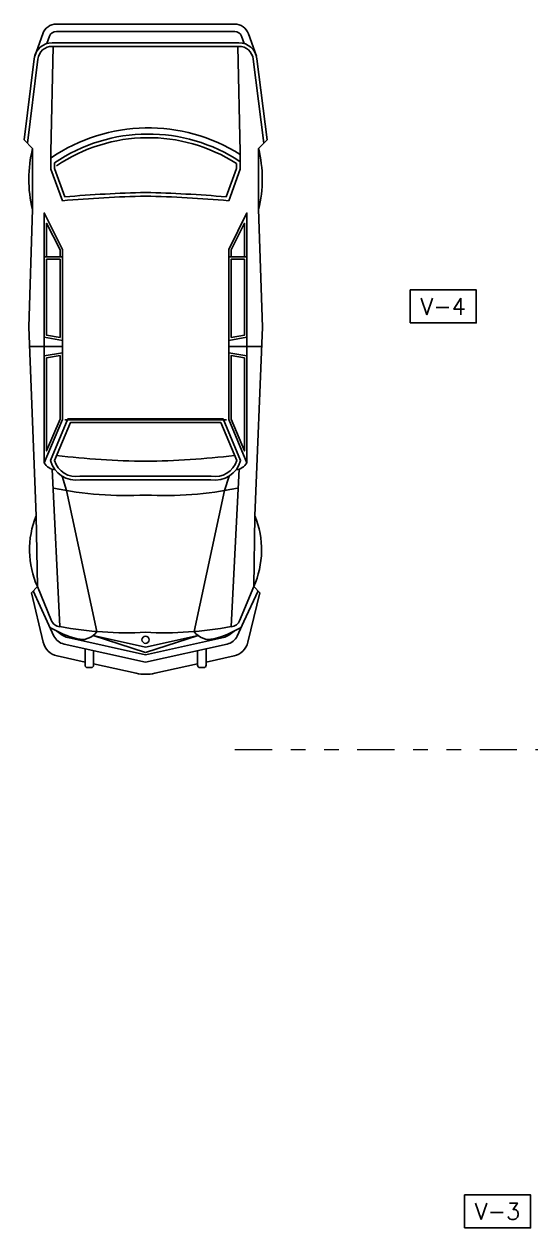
# Model space of a CAD drawing. Header units: millimetres. Extents: x 2056 to 4470, y 1400 to 3101.
# Drawn here: x 2088.54 to 2092, y 1519.56 to 1527.76 of the extents above; entities that cross this region are included whole.
import ezdxf
from ezdxf.enums import TextEntityAlignment as Align

# ---------------------------------------------------------------- set-up
doc = ezdxf.new("R2010")
doc.units = ezdxf.units.MM
doc.linetypes.add('DIVIDE', pattern=[31.75, 12.7, -6.35, 0, -6.35, 0, -6.35])
doc.linetypes.add('HIDDEN', pattern=[9.525, 6.35, -3.175])
for name, color, linetype in [('A-ANNO-DIMS-GRID', 195, 'Continuous'), ('A-ANNO-GLAZ', 124, 'Continuous'), ('A-GRID-COLS', 75, 'DIVIDE'), ('A-PLAN-2', 4, 'Continuous')]:
    doc.layers.add(name, color=color, linetype=linetype)
doc.styles.add('NUEVO', font='SIMPLEX')

# ---------------------------------------------------------------- blocks, each defined once
blk = doc.blocks.new('EJES 1 PISO')
at = {"layer": 'A-GRID-COLS', "lineweight": 9, "ltscale": 0.02}
blk.add_lwpolyline([(-3.765, 8.581), (21.4328, 8.581)], dxfattribs=at)
blk = doc.blocks.new('V')
blk.add_lwpolyline([(-0.003, -0.003), (-0.003, 0), (0.003, 0), (0.003, -0.003)], close=True)
at = {"style": 'NUEVO', "flags": 4}
blk.add_attdef('VEN', text='', height=0.0015, dxfattribs=at).set_placement((0, -0.0015), align=Align.MIDDLE)
blk = doc.blocks.new('KXCARRO1', base_point=(6.3555, 3.2989))
for p, q in [((2.7969, 4.1275), (2.8555, 4.0689)), ((4.2055, 4.0902), (4.2055, 3.8658)), ((5.8417, 4.0365), (5.8827, 4.0775)), ((6.0799, 3.9694), (5.8712, 4.0661)), ((2.8771, 3.945), (2.1589, 3.9288)), ((2.8771, 3.945), (2.945, 3.945)), ((2.995, 3.945), (2.945, 3.945)), ((3.2112, 3.8658), (2.995, 3.945)), ((4.1419, 3.99), (4.2692, 3.99)), ((2.9906, 3.9202), (2.9585, 3.9202)), ((3.1848, 3.849), (2.9906, 3.9202)), ((4.1641, 3.8658), (4.2469, 3.8658)), ((6.1144, 3.8825), (5.0409, 3.9366)), ((5.0889, 3.8682), (5.187, 3.8375)), ((5.187, 3.8375), (6.1479, 3.6303)), ((6.2002, 3.7184), (6.2127, 3.7211)), ((6.3936, 3.7117), (6.3936, 3.7117)), ((6.1752, 3.6566), (6.2537, 3.2989)), ((6.1752, 3.6566), (6.2908, 3.2989)), ((6.1752, 2.9412), (6.2908, 3.2989)), ((6.1752, 2.9412), (6.2537, 3.2989)), ((5.187, 2.7603), (6.1479, 2.9675)), ((6.2002, 2.8794), (6.2127, 2.8767)), ((6.3936, 2.8861), (6.3936, 2.8861)), ((3.1848, 2.7488), (2.9906, 2.6776)), ((3.2112, 2.732), (2.995, 2.6528)), ((4.1641, 2.732), (4.2469, 2.732)), ((4.2055, 2.5076), (4.2055, 2.732)), ((6.1144, 2.7153), (5.0409, 2.6612)), ((5.0889, 2.7296), (5.187, 2.7603)), ((2.8771, 2.6528), (2.1589, 2.669)), ((2.8771, 2.6528), (2.945, 2.6528)), ((2.995, 2.6528), (2.945, 2.6528)), ((2.9906, 2.6776), (2.953, 2.6776)), ((6.0799, 2.6284), (5.8712, 2.5317)), ((4.1419, 2.6078), (4.2692, 2.6078)), ((5.8417, 2.5613), (5.8827, 2.5203)), ((2.7969, 2.4703), (2.8555, 2.5289))]:
    blk.add_line(p, q)
for points in [[(2.7969, 4.1275), (2.2429, 4.0582, 0.378242), (2.134, 3.9349), (2.134, 3.2989)], [(2.8192, 4.1052), (2.246, 4.0336, 0.378242), (2.1589, 3.9349), (2.1589, 3.2989)], [(2.2268, 4.0551), (2.0733, 4.0005, 0.317335), (2.0071, 3.9069), (2.0071, 3.2989)], [(5.8417, 4.0365), (6.0753, 3.9395, -0.063595)], [(5.8827, 4.0775), (6.2212, 3.9965, -0.287482), (6.3137, 3.9023), (6.3555, 3.7117)], [(2.1395, 3.9713), (2.0899, 3.9537, 0.317335), (2.0569, 3.9069), (2.0569, 3.2989)], [(4.6988, 3.2989), (4.6988, 3.8282), (4.9812, 3.9468, -0.392296), (5.1131, 3.7441), (5.1131, 3.2989)], [(6.0799, 3.9694), (6.1781, 3.9239, -0.234393), (6.2334, 3.855), (6.3555, 3.2989)], [(4.7237, 3.2989), (4.7237, 3.8117), (4.9829, 3.9206, -0.381089), (5.0883, 3.7463), (5.0883, 3.2989)], [(6.1144, 3.8825, -0.059033), (6.1527, 3.2989)], [(6.1454, 3.9034), (6.1721, 3.867, -0.104238), (6.1889, 3.8296), (6.3054, 3.2989)], [(6.2776, 3.6537), (6.3771, 3.6537, 0.414214), (6.3936, 3.6703), (6.3936, 3.6952, 0.414214), (6.3771, 3.7117), (6.2649, 3.7117)], [(6.3682, 2.9441), (6.432, 3.2346, 0.108465), (6.432, 3.3632), (6.3682, 3.6537)], [(2.2268, 2.5427), (2.0733, 2.5973, -0.317335), (2.0071, 2.691), (2.0071, 3.2989)], [(2.1395, 2.6265), (2.0899, 2.6441, -0.317335), (2.0569, 2.691), (2.0569, 3.2989)], [(2.7969, 2.4703), (2.2429, 2.5396, -0.378242), (2.134, 2.6629), (2.134, 3.2989)], [(2.8192, 2.4926), (2.246, 2.5642, -0.378242), (2.1589, 2.6629), (2.1589, 3.2989)], [(4.6988, 3.2989), (4.6988, 2.7696), (4.9812, 2.651, 0.392296), (5.1131, 2.8537), (5.1131, 3.2989)], [(4.7237, 3.2989), (4.7237, 2.7861), (4.9829, 2.6772, 0.381089), (5.0883, 2.8515), (5.0883, 3.2989)], [(6.0799, 2.6284), (6.1781, 2.6739, 0.234393), (6.2334, 2.7428), (6.3555, 3.2989)], [(6.1144, 2.7153, 0.059033), (6.1527, 3.2989)], [(6.1454, 2.6944), (6.1721, 2.7309, 0.104238), (6.1889, 2.7682), (6.3054, 3.2989)], [(5.8827, 2.5203), (6.2212, 2.6013, 0.287482), (6.3137, 2.6955), (6.3555, 2.8861)], [(6.2776, 2.9441), (6.3771, 2.9441, -0.414214), (6.3936, 2.9275), (6.3936, 2.9026, -0.414214), (6.3771, 2.8861), (6.2649, 2.8861)], [(5.8417, 2.5613), (6.0753, 2.6583, 0.063595)]]:
    blk.add_lwpolyline(points, format="xyb")
for points in [[(2.8555, 4.0689), (3.2698, 4.0697), (4.0719, 4.0954), (5.3592, 4.0453), (5.8417, 4.0365)], [(3.5931, 3.99), (3.2941, 3.99), (3.5426, 3.8658), (3.5931, 3.8658)], [(3.5931, 3.9735), (3.3643, 3.9735), (3.5466, 3.8823), (3.5931, 3.8823)], [(4.7051, 3.2989), (4.7051, 3.8502)], [(4.7051, 3.2989), (4.7051, 2.7476)], [(3.5931, 2.6078), (3.2941, 2.6078), (3.5426, 2.732), (3.5931, 2.732)], [(3.5931, 2.6243), (3.3643, 2.6243), (3.5466, 2.7155), (3.5931, 2.7155)], [(2.8555, 2.5289), (3.2698, 2.5281), (4.0719, 2.5024), (5.3592, 2.5525), (5.8417, 2.5613)]]:
    blk.add_lwpolyline(points)
for points in [[(4.1641, 3.8658), (3.5931, 3.8658), (3.5931, 3.99), (4.1419, 3.99)], [(4.1443, 3.8823), (3.6097, 3.8823), (3.6097, 3.9735), (4.128, 3.9735)], [(4.7027, 3.8658), (4.2469, 3.8658), (4.2692, 3.99), (4.9985, 3.99)], [(4.6993, 3.8823), (4.2667, 3.8823), (4.283, 3.9735), (4.9163, 3.9735)], [(4.1641, 2.732), (3.5931, 2.732), (3.5931, 2.6078), (4.1419, 2.6078)], [(4.1443, 2.7155), (3.6097, 2.7155), (3.6097, 2.6243), (4.128, 2.6243)], [(4.7027, 2.732), (4.2469, 2.732), (4.2692, 2.6078), (4.9985, 2.6078)], [(4.6993, 2.7155), (4.2667, 2.7155), (4.283, 2.6243), (4.9163, 2.6243)]]:
    blk.add_lwpolyline(points, close=True)
for centre, radius, start, end in [((3.0643, 3.2534), 0.8418, 75.87184, 104.36297), ((5.5902, 3.4729), 0.6172, 65.94856, 111.97423), ((3.8963, 3.3173), 1.1812, 147.89461, 214.1387), ((3.8963, 3.3173), 1.1398, 146.57829, 214.1387), ((4.9499, 3.908), 0.0953, 5.02442, 59.37363), ((6.0465, 3.8778), 0.0681, 3.94258, 69.96263), ((5.5057, 3.5866), 0.7139, 14.41289, 30.70555), ((3.8963, 3.3173), 1.1149, 147.26313, 214.1387), ((11.6171, 3.1175), 8.4392, 174.91332, 178.76841), ((-0.1865, 3.2683), 5.1729, 0.33901, 7.07556), ((2.7353, 3.429), 2.4856, 357.00024, 11.55545), ((11.6171, 3.1175), 8.464, 175.04237, 178.76841), ((6.0754, 3.733), 0.1257, 305.25777, 14.41289), ((11.6171, 3.4803), 8.464, 181.23159, 184.95763), ((11.6171, 3.4803), 8.4392, 181.23159, 185.08668), ((-0.1865, 3.3295), 5.1729, 352.92444, 359.66099), ((2.7353, 3.1688), 2.4856, 348.44455, 2.99976), ((6.2038, 3.2989), 0.0245, 0, 180), ((6.2038, 3.2989), 0.0245, 180, 0), ((6.0754, 2.8648), 0.1257, 345.58711, 54.74223), ((5.5057, 3.0112), 0.7139, 329.29445, 345.58711), ((6.0465, 2.72), 0.0681, 290.03737, 356.05742), ((4.9499, 2.6898), 0.0953, 300.62637, 354.97558), ((5.5902, 3.1249), 0.6172, 248.02577, 294.05144), ((3.0643, 3.3444), 0.8418, 255.63703, 284.12816)]:
    blk.add_arc(centre, radius, start, end)
blk = doc.blocks.new('MERCEDES3')
blk.add_blockref('KXCARRO1', (2.2505, -0.0174))

msp = doc.modelspace()

# ---------------------------------------------------------------- block references
at = {"layer": 'A-ANNO-DIMS-GRID'}
msp.add_blockref('EJES 1 PISO', (2093.7471, 1514.2345), dxfattribs=at)
at = {"layer": 'A-ANNO-GLAZ'}
ref = msp.add_blockref('V', (2091.4031, 1525.9486), dxfattribs=dict(at, xscale=75, yscale=75, zscale=75))
ref.add_attrib('VEN', 'V-4', dxfattribs={"layer": '0', "color": 0, "height": 0.1125, "style": 'NUEVO', "flags": 4}).set_placement((2091.4031, 1525.8361), align=Align.MIDDLE)
ref = msp.add_blockref('V', (2091.7737, 1519.7804), dxfattribs=dict(at, xscale=75, yscale=75, zscale=75))
ref.add_attrib('VEN', 'V-3', dxfattribs={"layer": '0', "color": 0, "height": 0.1125, "style": 'NUEVO', "flags": 4}).set_placement((2091.7737, 1519.6679), align=Align.MIDDLE)
at = {"layer": 'A-PLAN-2', "linetype": 'HIDDEN', "ltscale": 0.01, "rotation": 270}
msp.add_blockref('MERCEDES3', (2089.3902, 1525.663), dxfattribs=at)

doc.saveas('drawing.dxf')
